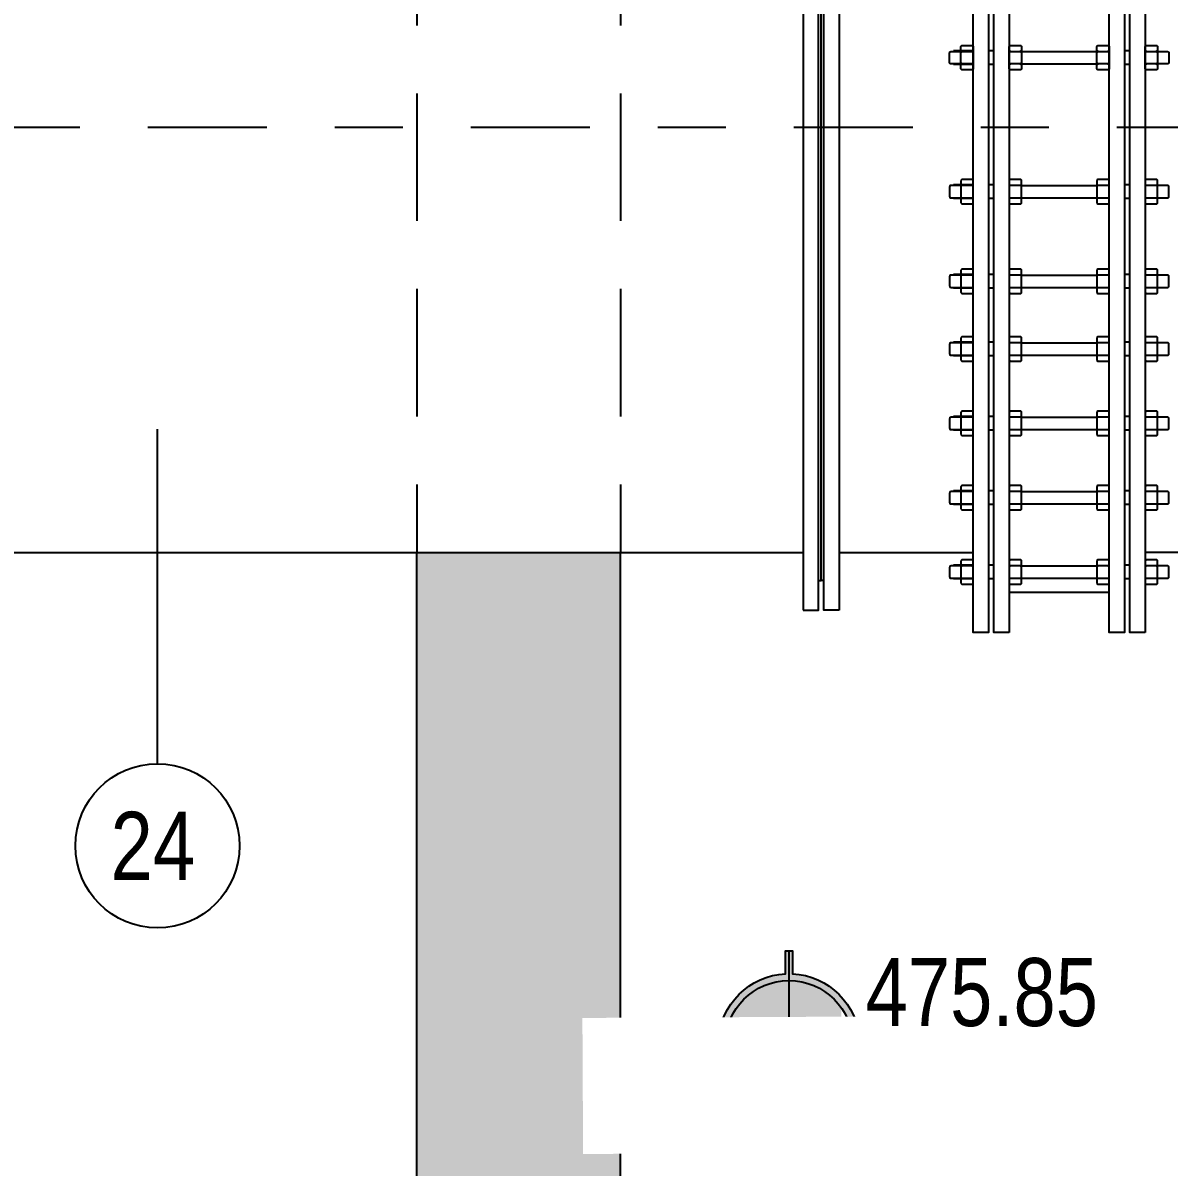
# Model space of a CAD drawing. Header units: feet. Extents: x 0 to 285175, y 0 to 9111378.
# Drawn here: x 285107.789 to 285109.474, y 9111369.001 to 9111370.683 of the extents above; entities that cross this region are included whole.
import ezdxf
from ezdxf import colors
from ezdxf.entities.mleader import LeaderData, LeaderLine
from ezdxf.enums import TextEntityAlignment as Align
from ezdxf.math import Vec2, Vec3

# ---------------------------------------------------------------- set-up
doc = ezdxf.new("R2010")
doc.units = ezdxf.units.FT
doc.header["$MEASUREMENT"] = 0
doc.linetypes.add('DASHDOT', pattern=[1, 0.5, -0.25, 0, -0.25])
doc.linetypes.add('HIDDEN', pattern=[0.375, 0.25, -0.125])
doc.layers.get('0').update_dxf_attribs({"linetype": 'CONTINUOUS'})
for name, color, linetype in [('01PROJ', 1, 'HIDDEN'), ('A-NIVEIS', 1, 'CONTINUOUS'), ('A-TEXTO', 2, 'CONTINUOUS'), ('EIXO', 1, 'DASHDOT'), ('H-SA-CONTORNO', 2, 'CONTINUOUS'), ('H-SA-ESTRUTURA (CORTE)', 5, 'CONTINUOUS'), ('H-SA-HTC CONCRETO', 253, 'CONTINUOUS'), ('H-SA-TEXTO', 2, 'CONTINUOUS'), ('INDIC', 2, 'CONTINUOUS'), ('Top View-Ferro Fundido - JGS - K7(Esgoto)', 7, 'CONTINUOUS')]:
    doc.layers.add(name, color=color, linetype=linetype)
doc.styles.add('EGC_Arial_2.0mm', font='arial.ttf', dxfattribs={"width": 0.8, "height": 2})

# ---------------------------------------------------------------- blocks, each defined once
blk = doc.blocks.new('*U1305')
at = {"true_color": 0xffffff}
h = blk.add_hatch(color=7, dxfattribs=at)
h.dxf.hatch_style = 1
edge = h.paths.add_edge_path()
edge.add_arc((0, 0), 2.075, 92.7623, 177.2377, ccw=False)
edge.add_line((-0.1, 2.073), (-0.1, 2.75))
edge.add_line((-0.1, 2.75), (0.1, 2.75))
edge.add_line((0.1, 2.75), (0.1, 2.073))
edge.add_arc((0, 0), 2.075, 2.7623, 87.2377, ccw=False)
edge.add_line((2.073, 0.1), (9.088, 0.1))
edge.add_line((9.088, 0.1), (9.088, -0.1))
edge.add_line((9.088, -0.1), (2.073, -0.1))
edge.add_arc((0, 0), 2.075, 272.7623, 357.2377, ccw=False)
edge.add_line((0.1, -2.073), (0.1, -2.75))
edge.add_line((0.1, -2.75), (-0.1, -2.75))
edge.add_line((-0.1, -2.75), (-0.1, -2.073))
edge.add_arc((0, 0), 2.075, 182.7623, 267.2377, ccw=False)
edge.add_line((-2.073, -0.1), (-2.75, -0.1))
edge.add_line((-2.75, -0.1), (-2.75, 0.1))
edge.add_line((-2.75, 0.1), (-2.073, 0.1))
for p, q in [((0, -2.75), (0, 2.75)), ((9.088, 0), (-2.75, 0))]:
    blk.add_line(p, q)
at = {"color": 7, "true_color": 0xffffff}
blk.add_lwpolyline([(-2.073, 0.1, -0.386246), (-0.1, 2.073), (-0.1, 2.75), (0.1, 2.75), (0.1, 2.073, -0.386246), (2.073, 0.1), (9.088, 0.1), (9.088, -0.1), (2.073, -0.1, -0.386246), (0.1, -2.073), (0.1, -2.75), (-0.1, -2.75), (-0.1, -2.073, -0.386246), (-2.073, -0.1), (-2.75, -0.1), (-2.75, 0.1)], format="xyb", close=True, dxfattribs=at)
blk.add_circle((0, 0), 1.875)
for points in [[(0, 1.875), (0, 0), (0.583, 1.782), (0.595, 0)], [(0.583, 1.782), (0.595, 0), (1.097, 1.521), (1.096, 0)], [(1.097, 1.521), (1.096, 0), (1.533, 1.079), (1.571, 0)], [(1.533, 1.079), (1.571, 0), (1.786, 0.571), (0, 0)], [(1.786, 0.571), (0, 0), (1.796, 0.539), (1.875, 0)], [(-1.786, -0.571), (0, 0), (-1.796, -0.539), (-1.875, 0)], [(-1.533, -1.079), (-1.571, 0), (-1.786, -0.571), (0, 0)], [(-1.097, -1.521), (-1.096, 0), (-1.533, -1.079), (-1.571, 0)], [(-0.583, -1.782), (-0.595, 0), (-1.097, -1.521), (-1.096, 0)], [(0, -1.875), (0, 0), (-0.583, -1.782), (-0.595, 0)]]:
    blk.add_solid(points)
at = {"layer": 'A-TEXTO', "color": 2, "style": 'EGC_Arial_2.0mm', "width": 0.8}
blk.add_attdef('000.00', text='', height=2, dxfattribs=at).set_placement((9.088, 0.534), align=Align.RIGHT)
blk = doc.blocks.new('_None')

msp = doc.modelspace()

# ---------------------------------------------------------------- hatches: boundary and pattern name
at = {"layer": 'H-SA-HTC CONCRETO'}
h = msp.add_hatch(color=256, dxfattribs=at)
h.dxf.hatch_style = 1
h.paths.add_polyline_path([(285110.9676, 9111375.2177), (285110.9676, 9111375.3293), (285108.3676, 9111375.3293), (285108.3676, 9111374.2542), (285108.6676, 9111374.2542), (285108.6676, 9111375.0293), (285110.6676, 9111375.0293), (285110.6676, 9111374.891)])
h.paths.add_polyline_path([(285108.6676, 9111373.0042), (285108.3676, 9111373.0042), (285108.3676, 9111371.1542), (285108.6676, 9111371.1542)])
h.paths.add_polyline_path([(285110.9676, 9111373.0042), (285110.6676, 9111373.0042), (285110.6676, 9111371.1542), (285110.9676, 9111371.1542)])
h.paths.add_polyline_path([(285110.9676, 9111375.2177), (285110.6676, 9111374.891), (285110.6676, 9111374.2542), (285110.9676, 9111374.2542)], flags=17)
h.paths.add_polyline_path([(285110.9676, 9111369.9042), (285110.6676, 9111369.9042), (285110.6676, 9111368.2292), (285110.9676, 9111368.2292)])
h.paths.add_polyline_path([(285108.6676, 9111369.9042), (285108.3676, 9111369.9042), (285108.3676, 9111368.2292), (285108.6676, 9111368.2292)])
h.paths.add_polyline_path([(285110.9676, 9111367.3292), (285110.6676, 9111367.3292), (285110.6676, 9111366.0294), (285109.2153, 9111366.0294), (285108.9154, 9111366.0294), (285108.9153, 9111365.7294), (285110.9676, 9111365.7294)])
h.paths.add_polyline_path([(285108.6676, 9111367.3292), (285108.3676, 9111367.3292), (285108.3676, 9111365.7294), (285108.9153, 9111365.7294), (285108.9154, 9111366.0294), (285108.9153, 9111366.0294), (285108.6676, 9111366.0294)])
edge = h.paths.add_edge_path()
edge.add_line((285096.5676, 9111368.8792), (285096.5676, 9111369.0792))
edge.add_line((285096.5676, 9111369.0792), (285095.1576, 9111369.0792))
edge.add_line((285095.1576, 9111369.0792), (285095.1576, 9111369.2292))
edge.add_line((285095.1576, 9111369.2292), (285094.9176, 9111369.2292))
edge.add_arc((285094.9176, 9111369.0792), 0.15, 90, 180)
edge.add_line((285094.7676, 9111369.0792), (285094.7676, 9111368.8792))
edge.add_arc((285094.9176, 9111368.8792), 0.15, 180, 270)
edge.add_line((285094.9176, 9111368.7292), (285095.1576, 9111368.7292))
edge.add_line((285095.1576, 9111368.7292), (285095.1576, 9111368.8792))
edge.add_line((285095.1576, 9111368.8792), (285096.5676, 9111368.8792))
h.paths.add_polyline_path([(285096.5676, 9111369.0792), (285096.5676, 9111368.8792), (285096.7676, 9111368.8792), (285096.7676, 9111368.6792), (285097.0676, 9111368.6792), (285097.0676, 9111369.2792), (285096.7676, 9111369.2792), (285096.7676, 9111369.0792)])
h.paths.add_polyline_path([(285096.5676, 9111371.8292), (285095.1576, 9111371.8292)], flags=0)
h.paths.add_polyline_path([(285096.5676, 9111372.1792), (285096.5676, 9111371.9792), (285096.7676, 9111371.9792), (285096.7676, 9111371.7792), (285097.0676, 9111371.7792), (285097.0676, 9111372.3792), (285096.7676, 9111372.3792), (285096.7676, 9111372.1792)])
h.paths.add_polyline_path([(285096.5676, 9111375.3292), (285096.5676, 9111375.0792), (285096.7676, 9111375.0792), (285096.7676, 9111374.8792), (285097.0676, 9111374.8792), (285097.0676, 9111375.3292)])
h.paths.add_polyline_path([(285096.2576, 9111372.1792), (285096.2576, 9111372.3292), (285095.1576, 9111372.3292), (285095.1576, 9111372.1792)])
h.paths.add_polyline_path([(285096.4576, 9111372.3292), (285096.4576, 9111372.1792), (285096.5676, 9111372.1792), (285096.5676, 9111372.3292)])
edge = h.paths.add_edge_path()
edge.add_line((285096.2576, 9111371.8292), (285096.2576, 9111371.9792))
edge.add_line((285096.2576, 9111371.9792), (285096.4576, 9111371.9792))
edge.add_line((285096.4576, 9111371.9792), (285096.4576, 9111371.8292))
edge.add_line((285096.4576, 9111371.8292), (285096.5676, 9111371.8292))
edge.add_line((285096.5676, 9111371.8292), (285096.5676, 9111372.1792))
edge.add_line((285096.5676, 9111372.1792), (285095.1576, 9111372.1792))
edge.add_line((285095.1576, 9111372.1792), (285095.1576, 9111372.3292))
edge.add_line((285095.1576, 9111372.3292), (285094.9176, 9111372.3292))
edge.add_arc((285094.9176, 9111372.1792), 0.15, 90, 180)
edge.add_line((285094.7676, 9111372.1792), (285094.7676, 9111371.9792))
edge.add_arc((285094.9176, 9111371.9792), 0.15, 180, 270)
edge.add_line((285094.9176, 9111371.8292), (285096.2576, 9111371.8292))
h.paths.add_polyline_path([(285096.4576, 9111368.8792), (285096.4576, 9111368.7292), (285096.5676, 9111368.7292), (285096.5676, 9111368.8792)])
h.paths.add_polyline_path([(285096.2576, 9111368.7292), (285096.2576, 9111368.8792), (285095.1576, 9111368.8792), (285095.1576, 9111368.7292)])
h.paths.add_polyline_path([(285096.4576, 9111369.2292), (285096.4576, 9111369.0792), (285096.5676, 9111369.0792), (285096.5676, 9111369.2292)])
h.paths.add_polyline_path([(285096.2576, 9111369.0792), (285096.2576, 9111369.2292), (285095.1576, 9111369.2292), (285095.1576, 9111369.0792)])
h.paths.add_polyline_path([(285096.2576, 9111366.6792), (285096.2576, 9111366.8292), (285095.1576, 9111366.8292), (285095.1576, 9111366.6792)])
h.paths.add_polyline_path([(285096.4576, 9111366.8292), (285096.4576, 9111366.6792), (285096.5536, 9111366.6792), (285096.5536, 9111366.8292)])
h.paths.add_polyline_path([(285096.4576, 9111375.0792), (285096.4576, 9111374.9292), (285096.5676, 9111374.9292), (285096.5676, 9111375.0792)])
h.paths.add_polyline_path([(285096.2576, 9111374.9292), (285096.2576, 9111375.0792), (285095.1576, 9111375.0792), (285095.1576, 9111374.9292)])

# ---------------------------------------------------------------- linework, layer by layer
at = {"layer": '01PROJ', "color": 1, "ltscale": 25}
msp.add_line((285108.3676, 9111369.9042), (285108.6676, 9111369.9042), dxfattribs=at)
at = {"layer": 'EIXO', "ltscale": 0.35}
msp.add_line((285100.3723, 9111370.5293), (285116.5525, 9111370.5295), dxfattribs=at)
at = {"layer": 'H-SA-CONTORNO', "color": 1, "linetype": 'HIDDEN', "ltscale": 0.75}
for p, q in [((285108.3676, 9111371.1542), (285108.3676, 9111369.9042)), ((285108.6676, 9111371.1542), (285108.6676, 9111369.9042))]:
    msp.add_line(p, q, dxfattribs=at)
at = {"layer": 'H-SA-ESTRUTURA (CORTE)'}
for p, q in [((285108.3676, 9111368.2292), (285108.3676, 9111369.9042)), ((285108.6676, 9111368.2292), (285108.6676, 9111369.9042))]:
    msp.add_line(p, q, dxfattribs=at)
at = {"layer": 'INDIC', "color": 1, "linetype": 'Continuous'}
msp.add_line((285107.9864, 9111369.5937), (285107.9864, 9111370.0855), dxfattribs=at)
at = {"layer": 'Top View-Ferro Fundido - JGS - K7(Esgoto)', "color": 1, "linetype": 'ByBlock', "lineweight": -2}
for p, q in [((285109.1861, 9111370.6416), (285109.1571, 9111370.6416)), ((285109.1699, 9111370.6406), (285109.1843, 9111370.6406)), ((285109.2166, 9111370.6416), (285109.2086, 9111370.6416)), ((285109.2409, 9111370.6406), (285109.2553, 9111370.6406)), ((285109.2571, 9111370.6406), (285109.3681, 9111370.6406)), ((285109.3699, 9111370.6406), (285109.3843, 9111370.6406)), ((285109.4166, 9111370.6416), (285109.4086, 9111370.6416)), ((285109.4409, 9111370.6406), (285109.4553, 9111370.6406)), ((285109.1861, 9111370.6216), (285109.1571, 9111370.6216)), ((285109.1843, 9111370.6226), (285109.1699, 9111370.6226)), ((285109.2166, 9111370.6216), (285109.2086, 9111370.6216)), ((285109.2553, 9111370.6226), (285109.2409, 9111370.6226)), ((285109.2571, 9111370.6226), (285109.3681, 9111370.6226)), ((285109.3843, 9111370.6226), (285109.3699, 9111370.6226)), ((285109.4166, 9111370.6216), (285109.4086, 9111370.6216)), ((285109.4553, 9111370.6226), (285109.4409, 9111370.6226)), ((285109.1861, 9111370.4447), (285109.1571, 9111370.4447)), ((285109.1843, 9111370.4437), (285109.1699, 9111370.4437)), ((285109.2166, 9111370.4447), (285109.2086, 9111370.4447)), ((285109.2553, 9111370.4437), (285109.2409, 9111370.4437)), ((285109.2571, 9111370.4437), (285109.3681, 9111370.4437)), ((285109.3843, 9111370.4437), (285109.3699, 9111370.4437)), ((285109.4166, 9111370.4447), (285109.4086, 9111370.4447)), ((285109.4553, 9111370.4437), (285109.4409, 9111370.4437)), ((285109.1861, 9111370.4247), (285109.1571, 9111370.4247)), ((285109.1699, 9111370.4257), (285109.1843, 9111370.4257)), ((285109.2166, 9111370.4247), (285109.2086, 9111370.4247)), ((285109.2409, 9111370.4257), (285109.2553, 9111370.4257)), ((285109.2571, 9111370.4257), (285109.3681, 9111370.4257)), ((285109.3699, 9111370.4257), (285109.3843, 9111370.4257)), ((285109.4166, 9111370.4247), (285109.4086, 9111370.4247)), ((285109.4409, 9111370.4257), (285109.4553, 9111370.4257)), ((285109.1861, 9111370.3129), (285109.1571, 9111370.3129)), ((285109.1843, 9111370.3119), (285109.1699, 9111370.3119)), ((285109.2166, 9111370.3129), (285109.2086, 9111370.3129)), ((285109.2553, 9111370.3119), (285109.2409, 9111370.3119)), ((285109.2571, 9111370.3119), (285109.3681, 9111370.3119)), ((285109.3843, 9111370.3119), (285109.3699, 9111370.3119)), ((285109.4166, 9111370.3129), (285109.4086, 9111370.3129)), ((285109.4553, 9111370.3119), (285109.4409, 9111370.3119)), ((285109.1861, 9111370.2929), (285109.1571, 9111370.2929)), ((285109.1699, 9111370.2939), (285109.1843, 9111370.2939)), ((285109.2166, 9111370.2929), (285109.2086, 9111370.2929)), ((285109.2409, 9111370.2939), (285109.2553, 9111370.2939)), ((285109.2571, 9111370.2939), (285109.3681, 9111370.2939)), ((285109.3699, 9111370.2939), (285109.3843, 9111370.2939)), ((285109.4166, 9111370.2929), (285109.4086, 9111370.2929)), ((285109.4409, 9111370.2939), (285109.4553, 9111370.2939)), ((285109.1861, 9111370.2134), (285109.1571, 9111370.2134)), ((285109.1843, 9111370.2124), (285109.1699, 9111370.2124)), ((285109.2166, 9111370.2134), (285109.2086, 9111370.2134)), ((285109.2553, 9111370.2124), (285109.2409, 9111370.2124)), ((285109.2571, 9111370.2124), (285109.3681, 9111370.2124)), ((285109.3843, 9111370.2124), (285109.3699, 9111370.2124)), ((285109.4166, 9111370.2134), (285109.4086, 9111370.2134)), ((285109.4553, 9111370.2124), (285109.4409, 9111370.2124)), ((285109.1861, 9111370.1934), (285109.1571, 9111370.1934)), ((285109.1699, 9111370.1944), (285109.1843, 9111370.1944)), ((285109.2166, 9111370.1934), (285109.2086, 9111370.1934)), ((285109.2409, 9111370.1944), (285109.2553, 9111370.1944)), ((285109.2571, 9111370.1944), (285109.3681, 9111370.1944)), ((285109.3699, 9111370.1944), (285109.3843, 9111370.1944)), ((285109.4166, 9111370.1934), (285109.4086, 9111370.1934)), ((285109.4409, 9111370.1944), (285109.4553, 9111370.1944)), ((285109.1861, 9111370.104), (285109.1571, 9111370.104)), ((285109.1843, 9111370.103), (285109.1699, 9111370.103)), ((285109.2166, 9111370.104), (285109.2086, 9111370.104)), ((285109.2553, 9111370.103), (285109.2409, 9111370.103)), ((285109.2571, 9111370.103), (285109.3681, 9111370.103)), ((285109.3843, 9111370.103), (285109.3699, 9111370.103)), ((285109.4166, 9111370.104), (285109.4086, 9111370.104)), ((285109.4553, 9111370.103), (285109.4409, 9111370.103)), ((285109.1861, 9111370.084), (285109.1571, 9111370.084)), ((285109.1699, 9111370.085), (285109.1843, 9111370.085)), ((285109.2166, 9111370.084), (285109.2086, 9111370.084)), ((285109.2409, 9111370.085), (285109.2553, 9111370.085)), ((285109.2571, 9111370.085), (285109.3681, 9111370.085)), ((285109.3699, 9111370.085), (285109.3843, 9111370.085)), ((285109.4166, 9111370.084), (285109.4086, 9111370.084)), ((285109.4409, 9111370.085), (285109.4553, 9111370.085)), ((285109.1861, 9111369.9947), (285109.1571, 9111369.9947)), ((285109.1843, 9111369.9937), (285109.1699, 9111369.9937)), ((285109.2166, 9111369.9947), (285109.2086, 9111369.9947)), ((285109.2553, 9111369.9937), (285109.2409, 9111369.9937)), ((285109.2571, 9111369.9937), (285109.3681, 9111369.9937)), ((285109.3843, 9111369.9937), (285109.3699, 9111369.9937)), ((285109.4166, 9111369.9947), (285109.4086, 9111369.9947)), ((285109.4553, 9111369.9937), (285109.4409, 9111369.9937)), ((285109.1861, 9111369.9747), (285109.1571, 9111369.9747)), ((285109.1699, 9111369.9757), (285109.1843, 9111369.9757)), ((285109.2166, 9111369.9747), (285109.2086, 9111369.9747)), ((285109.2409, 9111369.9757), (285109.2553, 9111369.9757)), ((285109.2571, 9111369.9757), (285109.3681, 9111369.9757)), ((285109.3699, 9111369.9757), (285109.3843, 9111369.9757)), ((285109.4166, 9111369.9747), (285109.4086, 9111369.9747)), ((285109.4409, 9111369.9757), (285109.4553, 9111369.9757)), ((285107.4626, 9111369.9042), (285108.3676, 9111369.9042)), ((285108.6676, 9111369.9042), (285108.9361, 9111369.9042)), ((285108.9891, 9111369.9042), (285109.1861, 9111369.9042)), ((285109.6361, 9111369.9042), (285109.4391, 9111369.9042)), ((285109.1861, 9111369.8854), (285109.1571, 9111369.8854)), ((285109.1843, 9111369.8844), (285109.1699, 9111369.8844)), ((285109.2166, 9111369.8854), (285109.2086, 9111369.8854)), ((285109.2553, 9111369.8844), (285109.2409, 9111369.8844)), ((285109.2571, 9111369.8844), (285109.3681, 9111369.8844)), ((285109.3843, 9111369.8844), (285109.3699, 9111369.8844)), ((285109.4166, 9111369.8854), (285109.4086, 9111369.8854)), ((285109.4553, 9111369.8844), (285109.4409, 9111369.8844)), ((285109.1861, 9111369.8654), (285109.1571, 9111369.8654)), ((285109.1699, 9111369.8664), (285109.1843, 9111369.8664)), ((285109.2166, 9111369.8654), (285109.2086, 9111369.8654)), ((285109.2409, 9111369.8664), (285109.2553, 9111369.8664)), ((285109.2571, 9111369.8664), (285109.3681, 9111369.8664)), ((285109.3699, 9111369.8664), (285109.3843, 9111369.8664)), ((285109.4166, 9111369.8654), (285109.4086, 9111369.8654)), ((285109.4409, 9111369.8664), (285109.4553, 9111369.8664)), ((285109.2391, 9111369.8459), (285109.3861, 9111369.8459))]:
    msp.add_line(p, q, dxfattribs=at)
for points in [[(285109.1861, 9111371.2718), (285109.2086, 9111371.2718), (285109.2086, 9111369.7866), (285109.1861, 9111369.7866)], [(285109.2391, 9111369.7866), (285109.2166, 9111369.7866), (285109.2166, 9111371.2718), (285109.2391, 9111371.2718)], [(285109.3861, 9111371.2718), (285109.4086, 9111371.2718), (285109.4086, 9111369.7866), (285109.3861, 9111369.7866)], [(285109.4391, 9111369.7866), (285109.4166, 9111369.7866), (285109.4166, 9111371.2718), (285109.4391, 9111371.2718)], [(285108.9361, 9111369.8192), (285108.9586, 9111369.8192), (285108.9586, 9111371.2392), (285108.9361, 9111371.2392)], [(285108.9891, 9111369.8192), (285108.9666, 9111369.8192), (285108.9666, 9111371.2392), (285108.9891, 9111371.2392)]]:
    msp.add_lwpolyline(points, close=True, dxfattribs=at)
for points in [[(285108.9586, 9111369.8632), (285108.9626, 9111369.8632), (285108.9626, 9111371.1952), (285108.9586, 9111371.1952)], [(285108.9666, 9111369.8632), (285108.9626, 9111369.8632), (285108.9626, 9111371.1952), (285108.9666, 9111371.1952)], [(285109.1681, 9111370.6397), (285109.1699, 9111370.6406), (285109.1681, 9111370.6415)], [(285109.1861, 9111370.6415), (285109.1843, 9111370.6406), (285109.1861, 9111370.6397)], [(285109.2391, 9111370.6397), (285109.2409, 9111370.6406), (285109.2391, 9111370.6415)], [(285109.2571, 9111370.6415), (285109.2553, 9111370.6406), (285109.2571, 9111370.6397)], [(285109.3681, 9111370.6397), (285109.3699, 9111370.6406), (285109.3681, 9111370.6415)], [(285109.3861, 9111370.6415), (285109.3843, 9111370.6406), (285109.3861, 9111370.6397)], [(285109.4391, 9111370.6397), (285109.4409, 9111370.6406), (285109.4391, 9111370.6415)], [(285109.4571, 9111370.6415), (285109.4553, 9111370.6406), (285109.4571, 9111370.6397)], [(285109.1681, 9111370.6217), (285109.1699, 9111370.6226), (285109.1681, 9111370.6235)], [(285109.1861, 9111370.6235), (285109.1843, 9111370.6226), (285109.1861, 9111370.6217)], [(285109.2391, 9111370.6217), (285109.2409, 9111370.6226), (285109.2391, 9111370.6235)], [(285109.2571, 9111370.6235), (285109.2553, 9111370.6226), (285109.2571, 9111370.6217)], [(285109.3681, 9111370.6217), (285109.3699, 9111370.6226), (285109.3681, 9111370.6235)], [(285109.3861, 9111370.6235), (285109.3843, 9111370.6226), (285109.3861, 9111370.6217)], [(285109.4391, 9111370.6217), (285109.4409, 9111370.6226), (285109.4391, 9111370.6235)], [(285109.4571, 9111370.6235), (285109.4553, 9111370.6226), (285109.4571, 9111370.6217)], [(285109.1681, 9111370.4446), (285109.1699, 9111370.4437), (285109.1681, 9111370.4428)], [(285109.1861, 9111370.4428), (285109.1843, 9111370.4437), (285109.1861, 9111370.4446)], [(285109.2391, 9111370.4446), (285109.2409, 9111370.4437), (285109.2391, 9111370.4428)], [(285109.2571, 9111370.4428), (285109.2553, 9111370.4437), (285109.2571, 9111370.4446)], [(285109.3681, 9111370.4446), (285109.3699, 9111370.4437), (285109.3681, 9111370.4428)], [(285109.3861, 9111370.4428), (285109.3843, 9111370.4437), (285109.3861, 9111370.4446)], [(285109.4391, 9111370.4446), (285109.4409, 9111370.4437), (285109.4391, 9111370.4428)], [(285109.4571, 9111370.4428), (285109.4553, 9111370.4437), (285109.4571, 9111370.4446)], [(285109.1681, 9111370.4266), (285109.1699, 9111370.4257), (285109.1681, 9111370.4248)], [(285109.1861, 9111370.4248), (285109.1843, 9111370.4257), (285109.1861, 9111370.4266)], [(285109.2391, 9111370.4266), (285109.2409, 9111370.4257), (285109.2391, 9111370.4248)], [(285109.2571, 9111370.4248), (285109.2553, 9111370.4257), (285109.2571, 9111370.4266)], [(285109.3681, 9111370.4266), (285109.3699, 9111370.4257), (285109.3681, 9111370.4248)], [(285109.3861, 9111370.4248), (285109.3843, 9111370.4257), (285109.3861, 9111370.4266)], [(285109.4391, 9111370.4266), (285109.4409, 9111370.4257), (285109.4391, 9111370.4248)], [(285109.4571, 9111370.4248), (285109.4553, 9111370.4257), (285109.4571, 9111370.4266)], [(285109.1681, 9111370.3128), (285109.1699, 9111370.3119), (285109.1681, 9111370.311)], [(285109.1861, 9111370.311), (285109.1843, 9111370.3119), (285109.1861, 9111370.3128)], [(285109.2391, 9111370.3128), (285109.2409, 9111370.3119), (285109.2391, 9111370.311)], [(285109.2571, 9111370.311), (285109.2553, 9111370.3119), (285109.2571, 9111370.3128)], [(285109.3681, 9111370.3128), (285109.3699, 9111370.3119), (285109.3681, 9111370.311)], [(285109.3861, 9111370.311), (285109.3843, 9111370.3119), (285109.3861, 9111370.3128)], [(285109.4391, 9111370.3128), (285109.4409, 9111370.3119), (285109.4391, 9111370.311)], [(285109.4571, 9111370.311), (285109.4553, 9111370.3119), (285109.4571, 9111370.3128)], [(285109.1681, 9111370.2948), (285109.1699, 9111370.2939), (285109.1681, 9111370.293)], [(285109.1861, 9111370.293), (285109.1843, 9111370.2939), (285109.1861, 9111370.2948)], [(285109.2391, 9111370.2948), (285109.2409, 9111370.2939), (285109.2391, 9111370.293)], [(285109.2571, 9111370.293), (285109.2553, 9111370.2939), (285109.2571, 9111370.2948)], [(285109.3681, 9111370.2948), (285109.3699, 9111370.2939), (285109.3681, 9111370.293)], [(285109.3861, 9111370.293), (285109.3843, 9111370.2939), (285109.3861, 9111370.2948)], [(285109.4391, 9111370.2948), (285109.4409, 9111370.2939), (285109.4391, 9111370.293)], [(285109.4571, 9111370.293), (285109.4553, 9111370.2939), (285109.4571, 9111370.2948)], [(285109.1681, 9111370.2133), (285109.1699, 9111370.2124), (285109.1681, 9111370.2115)], [(285109.1861, 9111370.2115), (285109.1843, 9111370.2124), (285109.1861, 9111370.2133)], [(285109.2391, 9111370.2133), (285109.2409, 9111370.2124), (285109.2391, 9111370.2115)], [(285109.2571, 9111370.2115), (285109.2553, 9111370.2124), (285109.2571, 9111370.2133)], [(285109.3681, 9111370.2133), (285109.3699, 9111370.2124), (285109.3681, 9111370.2115)], [(285109.3861, 9111370.2115), (285109.3843, 9111370.2124), (285109.3861, 9111370.2133)], [(285109.4391, 9111370.2133), (285109.4409, 9111370.2124), (285109.4391, 9111370.2115)], [(285109.4571, 9111370.2115), (285109.4553, 9111370.2124), (285109.4571, 9111370.2133)], [(285109.1681, 9111370.1953), (285109.1699, 9111370.1944), (285109.1681, 9111370.1935)], [(285109.1861, 9111370.1935), (285109.1843, 9111370.1944), (285109.1861, 9111370.1953)], [(285109.2391, 9111370.1953), (285109.2409, 9111370.1944), (285109.2391, 9111370.1935)], [(285109.2571, 9111370.1935), (285109.2553, 9111370.1944), (285109.2571, 9111370.1953)], [(285109.3681, 9111370.1953), (285109.3699, 9111370.1944), (285109.3681, 9111370.1935)], [(285109.3861, 9111370.1935), (285109.3843, 9111370.1944), (285109.3861, 9111370.1953)], [(285109.4391, 9111370.1953), (285109.4409, 9111370.1944), (285109.4391, 9111370.1935)], [(285109.4571, 9111370.1935), (285109.4553, 9111370.1944), (285109.4571, 9111370.1953)], [(285109.1681, 9111370.1039), (285109.1699, 9111370.103), (285109.1681, 9111370.1021)], [(285109.1861, 9111370.1021), (285109.1843, 9111370.103), (285109.1861, 9111370.1039)], [(285109.2391, 9111370.1039), (285109.2409, 9111370.103), (285109.2391, 9111370.1021)], [(285109.2571, 9111370.1021), (285109.2553, 9111370.103), (285109.2571, 9111370.1039)], [(285109.3681, 9111370.1039), (285109.3699, 9111370.103), (285109.3681, 9111370.1021)], [(285109.3861, 9111370.1021), (285109.3843, 9111370.103), (285109.3861, 9111370.1039)], [(285109.4391, 9111370.1039), (285109.4409, 9111370.103), (285109.4391, 9111370.1021)], [(285109.4571, 9111370.1021), (285109.4553, 9111370.103), (285109.4571, 9111370.1039)], [(285109.1681, 9111370.0859), (285109.1699, 9111370.085), (285109.1681, 9111370.0841)], [(285109.1861, 9111370.0841), (285109.1843, 9111370.085), (285109.1861, 9111370.0859)], [(285109.2391, 9111370.0859), (285109.2409, 9111370.085), (285109.2391, 9111370.0841)], [(285109.2571, 9111370.0841), (285109.2553, 9111370.085), (285109.2571, 9111370.0859)], [(285109.3681, 9111370.0859), (285109.3699, 9111370.085), (285109.3681, 9111370.0841)], [(285109.3861, 9111370.0841), (285109.3843, 9111370.085), (285109.3861, 9111370.0859)], [(285109.4391, 9111370.0859), (285109.4409, 9111370.085), (285109.4391, 9111370.0841)], [(285109.4571, 9111370.0841), (285109.4553, 9111370.085), (285109.4571, 9111370.0859)], [(285109.1681, 9111369.9946), (285109.1699, 9111369.9937), (285109.1681, 9111369.9928)], [(285109.1861, 9111369.9928), (285109.1843, 9111369.9937), (285109.1861, 9111369.9946)], [(285109.2391, 9111369.9946), (285109.2409, 9111369.9937), (285109.2391, 9111369.9928)], [(285109.2571, 9111369.9928), (285109.2553, 9111369.9937), (285109.2571, 9111369.9946)], [(285109.3681, 9111369.9946), (285109.3699, 9111369.9937), (285109.3681, 9111369.9928)], [(285109.3861, 9111369.9928), (285109.3843, 9111369.9937), (285109.3861, 9111369.9946)], [(285109.4391, 9111369.9946), (285109.4409, 9111369.9937), (285109.4391, 9111369.9928)], [(285109.4571, 9111369.9928), (285109.4553, 9111369.9937), (285109.4571, 9111369.9946)], [(285109.1681, 9111369.9766), (285109.1699, 9111369.9757), (285109.1681, 9111369.9748)], [(285109.1861, 9111369.9748), (285109.1843, 9111369.9757), (285109.1861, 9111369.9766)], [(285109.2391, 9111369.9766), (285109.2409, 9111369.9757), (285109.2391, 9111369.9748)], [(285109.2571, 9111369.9748), (285109.2553, 9111369.9757), (285109.2571, 9111369.9766)], [(285109.3681, 9111369.9766), (285109.3699, 9111369.9757), (285109.3681, 9111369.9748)], [(285109.3861, 9111369.9748), (285109.3843, 9111369.9757), (285109.3861, 9111369.9766)], [(285109.4391, 9111369.9766), (285109.4409, 9111369.9757), (285109.4391, 9111369.9748)], [(285109.4571, 9111369.9748), (285109.4553, 9111369.9757), (285109.4571, 9111369.9766)], [(285109.1681, 9111369.8853), (285109.1699, 9111369.8844), (285109.1681, 9111369.8835)], [(285109.1861, 9111369.8835), (285109.1843, 9111369.8844), (285109.1861, 9111369.8853)], [(285109.2391, 9111369.8853), (285109.2409, 9111369.8844), (285109.2391, 9111369.8835)], [(285109.2571, 9111369.8835), (285109.2553, 9111369.8844), (285109.2571, 9111369.8853)], [(285109.3681, 9111369.8853), (285109.3699, 9111369.8844), (285109.3681, 9111369.8835)], [(285109.3861, 9111369.8835), (285109.3843, 9111369.8844), (285109.3861, 9111369.8853)], [(285109.4391, 9111369.8853), (285109.4409, 9111369.8844), (285109.4391, 9111369.8835)], [(285109.4571, 9111369.8835), (285109.4553, 9111369.8844), (285109.4571, 9111369.8853)], [(285109.1681, 9111369.8673), (285109.1699, 9111369.8664), (285109.1681, 9111369.8655)], [(285109.1861, 9111369.8655), (285109.1843, 9111369.8664), (285109.1861, 9111369.8673)], [(285109.2391, 9111369.8673), (285109.2409, 9111369.8664), (285109.2391, 9111369.8655)], [(285109.2571, 9111369.8655), (285109.2553, 9111369.8664), (285109.2571, 9111369.8673)], [(285109.3681, 9111369.8673), (285109.3699, 9111369.8664), (285109.3681, 9111369.8655)], [(285109.3861, 9111369.8655), (285109.3843, 9111369.8664), (285109.3861, 9111369.8673)], [(285109.4391, 9111369.8673), (285109.4409, 9111369.8664), (285109.4391, 9111369.8655)], [(285109.4571, 9111369.8655), (285109.4553, 9111369.8664), (285109.4571, 9111369.8673)]]:
    msp.add_lwpolyline(points, dxfattribs=at)
for points in [[(285109.1681, 9111370.6226), (285109.1532, 9111370.6226, -0.414214), (285109.1514, 9111370.6244), (285109.1514, 9111370.6388, -0.414214), (285109.1532, 9111370.6406), (285109.1681, 9111370.6406)], [(285109.4571, 9111370.6406), (285109.4721, 9111370.6406, -0.414214), (285109.4739, 9111370.6388), (285109.4739, 9111370.6244, -0.414214), (285109.4721, 9111370.6226), (285109.4571, 9111370.6226)], [(285109.1681, 9111370.4437), (285109.1532, 9111370.4437, 0.414214), (285109.1514, 9111370.4419), (285109.1514, 9111370.4275, 0.414214), (285109.1532, 9111370.4257), (285109.1681, 9111370.4257)], [(285109.4571, 9111370.4257), (285109.4721, 9111370.4257, 0.414214), (285109.4739, 9111370.4275), (285109.4739, 9111370.4419, 0.414214), (285109.4721, 9111370.4437), (285109.4571, 9111370.4437)], [(285109.1681, 9111370.3119), (285109.1532, 9111370.3119, 0.414214), (285109.1514, 9111370.3101), (285109.1514, 9111370.2957, 0.414214), (285109.1532, 9111370.2939), (285109.1681, 9111370.2939)], [(285109.4571, 9111370.2939), (285109.4721, 9111370.2939, 0.414214), (285109.4739, 9111370.2957), (285109.4739, 9111370.3101, 0.414214), (285109.4721, 9111370.3119), (285109.4571, 9111370.3119)], [(285109.1681, 9111370.2124), (285109.1532, 9111370.2124, 0.414214), (285109.1514, 9111370.2106), (285109.1514, 9111370.1962, 0.414214), (285109.1532, 9111370.1944), (285109.1681, 9111370.1944)], [(285109.4571, 9111370.1944), (285109.4721, 9111370.1944, 0.414214), (285109.4739, 9111370.1962), (285109.4739, 9111370.2106, 0.414214), (285109.4721, 9111370.2124), (285109.4571, 9111370.2124)], [(285109.1681, 9111370.103), (285109.1532, 9111370.103, 0.414214), (285109.1514, 9111370.1012), (285109.1514, 9111370.0868, 0.414214), (285109.1532, 9111370.085), (285109.1681, 9111370.085)], [(285109.4571, 9111370.085), (285109.4721, 9111370.085, 0.414214), (285109.4739, 9111370.0868), (285109.4739, 9111370.1012, 0.414214), (285109.4721, 9111370.103), (285109.4571, 9111370.103)], [(285109.1681, 9111369.9937), (285109.1532, 9111369.9937, 0.414214), (285109.1514, 9111369.9919), (285109.1514, 9111369.9775, 0.414214), (285109.1532, 9111369.9757), (285109.1681, 9111369.9757)], [(285109.4571, 9111369.9757), (285109.4721, 9111369.9757, 0.414214), (285109.4739, 9111369.9775), (285109.4739, 9111369.9919, 0.414214), (285109.4721, 9111369.9937), (285109.4571, 9111369.9937)], [(285109.1681, 9111369.8844), (285109.1532, 9111369.8844, 0.414214), (285109.1514, 9111369.8826), (285109.1514, 9111369.8682, 0.414214), (285109.1532, 9111369.8664), (285109.1681, 9111369.8664)], [(285109.4571, 9111369.8664), (285109.4721, 9111369.8664, 0.414214), (285109.4739, 9111369.8682), (285109.4739, 9111369.8826, 0.414214), (285109.4721, 9111369.8844), (285109.4571, 9111369.8844)]]:
    msp.add_lwpolyline(points, format="xyb", dxfattribs=at)
for points in [[(285109.1861, 9111370.6154, -0.414214), (285109.1843, 9111370.6136), (285109.1699, 9111370.6136, -0.414214), (285109.1681, 9111370.6154), (285109.1681, 9111370.6478, -0.414214), (285109.1699, 9111370.6496), (285109.1843, 9111370.6496, -0.414214), (285109.1861, 9111370.6478)], [(285109.2571, 9111370.6154, -0.414214), (285109.2553, 9111370.6136), (285109.2409, 9111370.6136, -0.414214), (285109.2391, 9111370.6154), (285109.2391, 9111370.6478, -0.414214), (285109.2409, 9111370.6496), (285109.2553, 9111370.6496, -0.414214), (285109.2571, 9111370.6478)], [(285109.3861, 9111370.6154, -0.414214), (285109.3843, 9111370.6136), (285109.3699, 9111370.6136, -0.414214), (285109.3681, 9111370.6154), (285109.3681, 9111370.6478, -0.414214), (285109.3699, 9111370.6496), (285109.3843, 9111370.6496, -0.414214), (285109.3861, 9111370.6478)], [(285109.4391, 9111370.6478, -0.414214), (285109.4409, 9111370.6496), (285109.4553, 9111370.6496, -0.414214), (285109.4571, 9111370.6478), (285109.4571, 9111370.6154, -0.414214), (285109.4553, 9111370.6136), (285109.4409, 9111370.6136, -0.414214), (285109.4391, 9111370.6154)], [(285109.1861, 9111370.4509, 0.414214), (285109.1843, 9111370.4527), (285109.1699, 9111370.4527, 0.414214), (285109.1681, 9111370.4509), (285109.1681, 9111370.4185, 0.414214), (285109.1699, 9111370.4167), (285109.1843, 9111370.4167, 0.414214), (285109.1861, 9111370.4185)], [(285109.2571, 9111370.4509, 0.414214), (285109.2553, 9111370.4527), (285109.2409, 9111370.4527, 0.414214), (285109.2391, 9111370.4509), (285109.2391, 9111370.4185, 0.414214), (285109.2409, 9111370.4167), (285109.2553, 9111370.4167, 0.414214), (285109.2571, 9111370.4185)], [(285109.3861, 9111370.4509, 0.414214), (285109.3843, 9111370.4527), (285109.3699, 9111370.4527, 0.414214), (285109.3681, 9111370.4509), (285109.3681, 9111370.4185, 0.414214), (285109.3699, 9111370.4167), (285109.3843, 9111370.4167, 0.414214), (285109.3861, 9111370.4185)], [(285109.4391, 9111370.4185, 0.414214), (285109.4409, 9111370.4167), (285109.4553, 9111370.4167, 0.414214), (285109.4571, 9111370.4185), (285109.4571, 9111370.4509, 0.414214), (285109.4553, 9111370.4527), (285109.4409, 9111370.4527, 0.414214), (285109.4391, 9111370.4509)], [(285109.1861, 9111370.3191, 0.414214), (285109.1843, 9111370.3209), (285109.1699, 9111370.3209, 0.414214), (285109.1681, 9111370.3191), (285109.1681, 9111370.2867, 0.414214), (285109.1699, 9111370.2849), (285109.1843, 9111370.2849, 0.414214), (285109.1861, 9111370.2867)], [(285109.2571, 9111370.3191, 0.414214), (285109.2553, 9111370.3209), (285109.2409, 9111370.3209, 0.414214), (285109.2391, 9111370.3191), (285109.2391, 9111370.2867, 0.414214), (285109.2409, 9111370.2849), (285109.2553, 9111370.2849, 0.414214), (285109.2571, 9111370.2867)], [(285109.3861, 9111370.3191, 0.414214), (285109.3843, 9111370.3209), (285109.3699, 9111370.3209, 0.414214), (285109.3681, 9111370.3191), (285109.3681, 9111370.2867, 0.414214), (285109.3699, 9111370.2849), (285109.3843, 9111370.2849, 0.414214), (285109.3861, 9111370.2867)], [(285109.4391, 9111370.2867, 0.414214), (285109.4409, 9111370.2849), (285109.4553, 9111370.2849, 0.414214), (285109.4571, 9111370.2867), (285109.4571, 9111370.3191, 0.414214), (285109.4553, 9111370.3209), (285109.4409, 9111370.3209, 0.414214), (285109.4391, 9111370.3191)], [(285109.1861, 9111370.2196, 0.414214), (285109.1843, 9111370.2214), (285109.1699, 9111370.2214, 0.414214), (285109.1681, 9111370.2196), (285109.1681, 9111370.1872, 0.414214), (285109.1699, 9111370.1854), (285109.1843, 9111370.1854, 0.414214), (285109.1861, 9111370.1872)], [(285109.2571, 9111370.2196, 0.414214), (285109.2553, 9111370.2214), (285109.2409, 9111370.2214, 0.414214), (285109.2391, 9111370.2196), (285109.2391, 9111370.1872, 0.414214), (285109.2409, 9111370.1854), (285109.2553, 9111370.1854, 0.414214), (285109.2571, 9111370.1872)], [(285109.3861, 9111370.2196, 0.414214), (285109.3843, 9111370.2214), (285109.3699, 9111370.2214, 0.414214), (285109.3681, 9111370.2196), (285109.3681, 9111370.1872, 0.414214), (285109.3699, 9111370.1854), (285109.3843, 9111370.1854, 0.414214), (285109.3861, 9111370.1872)], [(285109.4391, 9111370.1872, 0.414214), (285109.4409, 9111370.1854), (285109.4553, 9111370.1854, 0.414214), (285109.4571, 9111370.1872), (285109.4571, 9111370.2196, 0.414214), (285109.4553, 9111370.2214), (285109.4409, 9111370.2214, 0.414214), (285109.4391, 9111370.2196)], [(285109.1861, 9111370.1102, 0.414214), (285109.1843, 9111370.112), (285109.1699, 9111370.112, 0.414214), (285109.1681, 9111370.1102), (285109.1681, 9111370.0778, 0.414214), (285109.1699, 9111370.076), (285109.1843, 9111370.076, 0.414214), (285109.1861, 9111370.0778)], [(285109.2571, 9111370.1102, 0.414214), (285109.2553, 9111370.112), (285109.2409, 9111370.112, 0.414214), (285109.2391, 9111370.1102), (285109.2391, 9111370.0778, 0.414214), (285109.2409, 9111370.076), (285109.2553, 9111370.076, 0.414214), (285109.2571, 9111370.0778)], [(285109.3861, 9111370.1102, 0.414214), (285109.3843, 9111370.112), (285109.3699, 9111370.112, 0.414214), (285109.3681, 9111370.1102), (285109.3681, 9111370.0778, 0.414214), (285109.3699, 9111370.076), (285109.3843, 9111370.076, 0.414214), (285109.3861, 9111370.0778)], [(285109.4391, 9111370.0778, 0.414214), (285109.4409, 9111370.076), (285109.4553, 9111370.076, 0.414214), (285109.4571, 9111370.0778), (285109.4571, 9111370.1102, 0.414214), (285109.4553, 9111370.112), (285109.4409, 9111370.112, 0.414214), (285109.4391, 9111370.1102)], [(285109.1861, 9111370.0009, 0.414214), (285109.1843, 9111370.0027), (285109.1699, 9111370.0027, 0.414214), (285109.1681, 9111370.0009), (285109.1681, 9111369.9685, 0.414214), (285109.1699, 9111369.9667), (285109.1843, 9111369.9667, 0.414214), (285109.1861, 9111369.9685)], [(285109.2571, 9111370.0009, 0.414214), (285109.2553, 9111370.0027), (285109.2409, 9111370.0027, 0.414214), (285109.2391, 9111370.0009), (285109.2391, 9111369.9685, 0.414214), (285109.2409, 9111369.9667), (285109.2553, 9111369.9667, 0.414214), (285109.2571, 9111369.9685)], [(285109.3861, 9111370.0009, 0.414214), (285109.3843, 9111370.0027), (285109.3699, 9111370.0027, 0.414214), (285109.3681, 9111370.0009), (285109.3681, 9111369.9685, 0.414214), (285109.3699, 9111369.9667), (285109.3843, 9111369.9667, 0.414214), (285109.3861, 9111369.9685)], [(285109.4391, 9111369.9685, 0.414214), (285109.4409, 9111369.9667), (285109.4553, 9111369.9667, 0.414214), (285109.4571, 9111369.9685), (285109.4571, 9111370.0009, 0.414214), (285109.4553, 9111370.0027), (285109.4409, 9111370.0027, 0.414214), (285109.4391, 9111370.0009)], [(285109.1861, 9111369.8916, 0.414214), (285109.1843, 9111369.8934), (285109.1699, 9111369.8934, 0.414214), (285109.1681, 9111369.8916), (285109.1681, 9111369.8592, 0.414214), (285109.1699, 9111369.8574), (285109.1843, 9111369.8574, 0.414214), (285109.1861, 9111369.8592)], [(285109.2571, 9111369.8916, 0.414214), (285109.2553, 9111369.8934), (285109.2409, 9111369.8934, 0.414214), (285109.2391, 9111369.8916), (285109.2391, 9111369.8592, 0.414214), (285109.2409, 9111369.8574), (285109.2553, 9111369.8574, 0.414214), (285109.2571, 9111369.8592)], [(285109.3861, 9111369.8916, 0.414214), (285109.3843, 9111369.8934), (285109.3699, 9111369.8934, 0.414214), (285109.3681, 9111369.8916), (285109.3681, 9111369.8592, 0.414214), (285109.3699, 9111369.8574), (285109.3843, 9111369.8574, 0.414214), (285109.3861, 9111369.8592)], [(285109.4391, 9111369.8592, 0.414214), (285109.4409, 9111369.8574), (285109.4553, 9111369.8574, 0.414214), (285109.4571, 9111369.8592), (285109.4571, 9111369.8916, 0.414214), (285109.4553, 9111369.8934), (285109.4409, 9111369.8934, 0.414214), (285109.4391, 9111369.8916)]]:
    msp.add_lwpolyline(points, format="xyb", close=True, dxfattribs=at)

# ---------------------------------------------------------------- block references
at = {"layer": 'A-NIVEIS', "xscale": 0.05, "yscale": 0.05, "zscale": 0.05}
msp.add_blockref('*U1305', (285108.9152, 9111369.1812), dxfattribs=at).add_auto_attribs({'000.00': '475.85'})

# ---------------------------------------------------------------- texts
at = {"layer": 'INDIC', "color": 2, "style": 'EGC_Arial_2.0mm', "width": 0.8}
msp.add_text('24', height=0.1, dxfattribs=at).set_placement((285107.9796, 9111369.4729), align=Align.MIDDLE_CENTER)

# ---------------------------------------------------------------- next in the draw order: texts
at = {"layer": 'H-SA-TEXTO', "color": 2, "insert": (285110.3395, 9111369.1785), "char_height": 0.1, "width": 3.355817, "attachment_point": 2, "rotation": 0.2869, "style": 'EGC_Arial_2.0mm', "bg_fill": 2}
msp.add_mtext('ESCADA', dxfattribs=at)

# ---------------------------------------------------------------- next in the draw order: leaders
at = {"layer": 'H-SA-TEXTO'}
ml = msp.add_multileader_mtext('Standard', dxfattribs=at)
ml.set_content('CANAL CS21A-TRECHO 1', color=2, style='EGC_Arial_2.0mm')
ml.set_leader_properties(color=1, linetype='ByLayer', lineweight=-1)
ml.set_arrow_properties(name='NONE')
ml.build(insert=Vec2(0, 0))
ml.multileader.update_dxf_attribs({"text_left_attachment_type": 2, "text_right_attachment_type": 2, "dogleg_length": 1.9819, "arrow_head_size": 0.075, "scale": 0.05})
ctx = ml.context
ctx.base_point, ctx.scale, ctx.char_height, ctx.arrow_head_size, ctx.landing_gap_size, ctx.plane_origin, ctx.plane_x_axis, ctx.plane_y_axis = Vec3(285160.9317, 9111368.2089), 0.05, 0.1, 0.075, 0.05, Vec3(285098.0095, 9111752.4827), Vec3(-0.005007, 0.999987), Vec3(-0.999987, -0.005007)
ctx.left_attachment, ctx.right_attachment, ctx.text_align_type = 2, 2, 1
notes = []
notes.append((ctx, [(0, (0, 0, 0), (0, 0), (1, 0), 1, [])]))
ctx.mtext.insert, ctx.mtext.text_direction, ctx.mtext.rotation, ctx.mtext.width, ctx.mtext.defined_height, ctx.mtext.alignment, ctx.mtext.flow_direction = Vec3(285160.8763, 9111368.9256), Vec3(-0.005007, 0.999987), 1.575804, 1.426802, 0.2824, 2, 5
ctx.mtext.has_bg_fill, ctx.mtext.bg_color, ctx.mtext.bg_scale_factor, ctx.mtext.bg_transparency, ctx.mtext.use_window_bg_color = 1, -1073741824, 1, 0, 1
for ctx, leaders in notes:
    for number, flags, end, landing, length, lines in leaders:
        leader = LeaderData()
        leader.index, (leader.has_last_leader_line, leader.has_dogleg_vector, leader.attachment_direction) = number, flags
        leader.last_leader_point, leader.dogleg_vector, leader.dogleg_length = Vec3(end), Vec3(landing), length
        for number, points, colour, breaks in lines:
            line = LeaderLine()
            line.index, line.vertices, line.color, line.breaks = number, Vec3.list(points), colors.encode_raw_color(colour), breaks
            leader.lines.append(line)
        ctx.leaders.append(leader)

# ---------------------------------------------------------------- next in the draw order: linework, layer by layer
at = {"layer": 'INDIC', "color": 1, "linetype": 'Continuous'}
msp.add_circle((285107.9864, 9111369.4729), 0.1207, dxfattribs=at)

doc.saveas('drawing.dxf')
